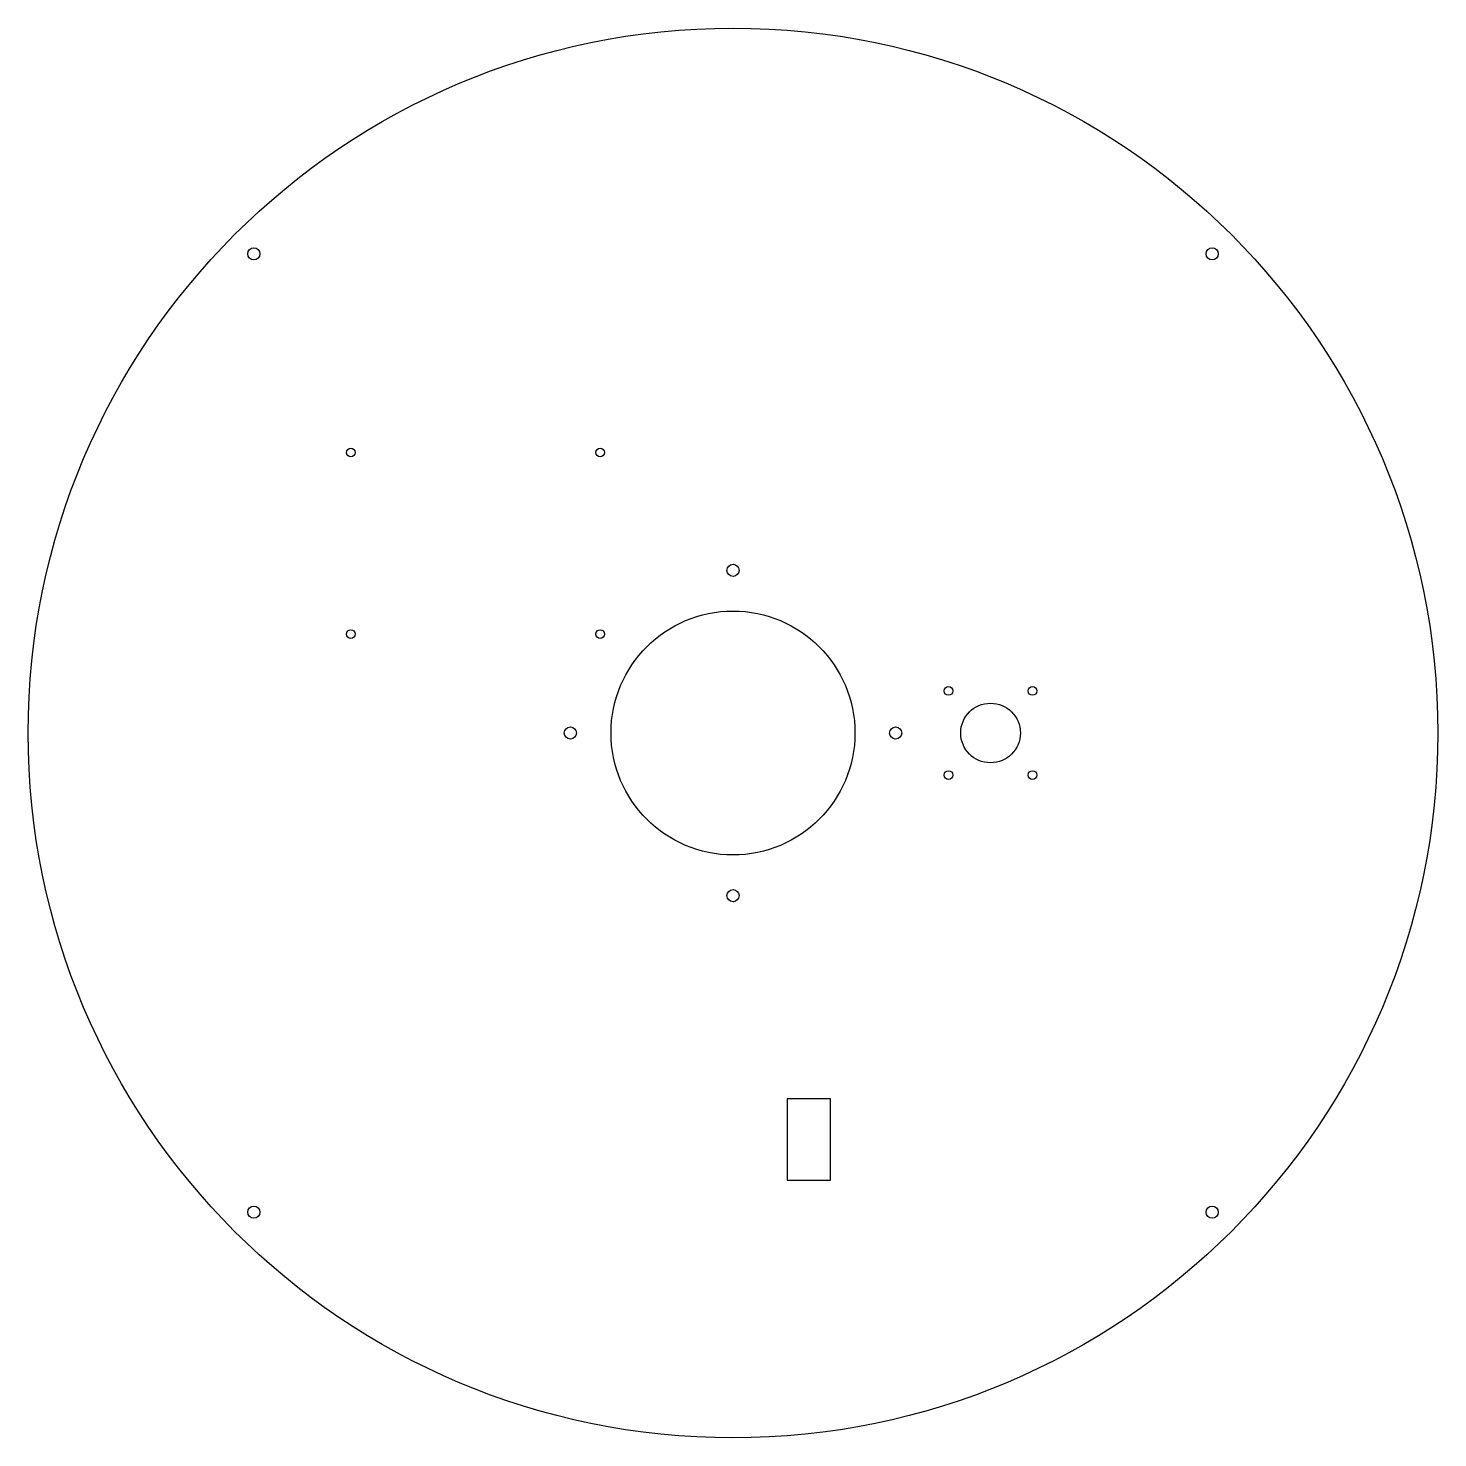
# Model space of a CAD drawing. Header units: millimetres. Extents: x -260 to 260, y -260 to 260.
import ezdxf

# ---------------------------------------------------------------- set-up
doc = ezdxf.new("R2010")
doc.units = ezdxf.units.MM

msp = doc.modelspace()

# ---------------------------------------------------------------- linework, layer by layer
msp.add_lwpolyline([(20, -165), (36, -165), (36, -135), (20, -135)], close=True)
for centre, radius in [((0, 0), 260), ((-176.78, 176.78), 2.25), ((176.78, 176.78), 2.25), ((-141, 103.5), 1.6), ((-49, 103.5), 1.6), ((0, 60), 2.25), ((0, 0), 45), ((-141, 36.5), 1.6), ((-49, 36.5), 1.6), ((79.5, 15.5), 1.6), ((110.5, 15.5), 1.6), ((95, 0), 11), ((-60, 0), 2.25), ((60, 0), 2.25), ((79.5, -15.5), 1.6), ((110.5, -15.5), 1.6), ((0, -60), 2.25), ((-176.78, -176.78), 2.25), ((176.78, -176.78), 2.25)]:
    msp.add_circle(centre, radius)

doc.saveas('drawing.dxf')
